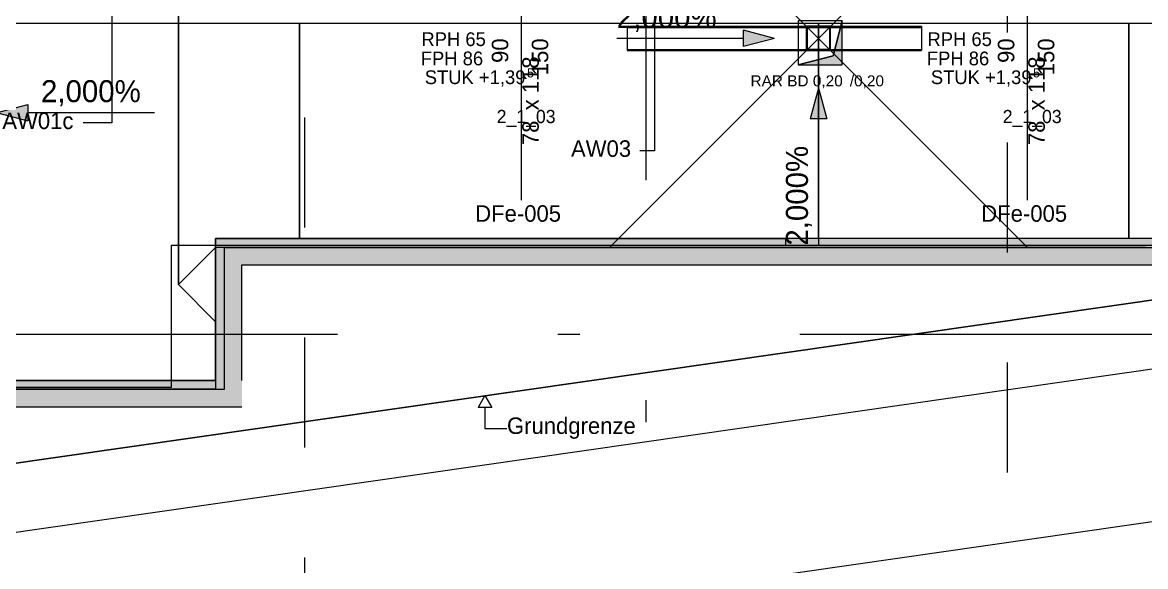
# Model space of a CAD drawing. Header units: metres. Extents: x -4 to 206, y -18 to 45.
# Drawn here: x 36.47 to 41.57, y -14.06 to -11.59 of the extents above; entities that cross this region are included whole.
import ezdxf

# ---------------------------------------------------------------- set-up
doc = ezdxf.new("R2010")
doc.units = ezdxf.units.M
doc.header["$MEASUREMENT"] = 0
for name, pattern in [('Achse', [0.004, 0.002, -0.001, 0, -0.001]), ('Baufluchtlinie', [0.013, 0.008, -0.005]), ('Schnittlinie', [0.006, 0.003, -0.0015, 0, -0.0015]), ('Untersicht', [0.001, 0.0005, -0.0005])]:
    doc.linetypes.add(name, pattern=pattern)
for name, color, linetype in [('2._1.DG PP STG2_5_000 Achsraster', 7, 'Continuous'), ('2._1.DG PP STG2_5_110 Wand Aussen', 7, 'Continuous'), ('2._1.DG PP STG2_5_140 Brüstung', 7, 'Continuous'), ('2._1.DG PP STG2_5_210 Decke', 7, 'Continuous'), ('2._1.DG PP STG2_5_220 Bodenaufbau - Außen_ Gefälle', 7, 'Continuous'), ('2._1.DG PP STG2_5_221 Bodenaufbau - Abdichtung', 7, 'Continuous'), ('2._1.DG PP STG2_5_221 Bodenaufbau - Terrassenbelag', 7, 'Continuous'), ('2._1.DG PP STG2_5_270 Deckendurchbruchsymbol', 7, 'Continuous'), ('2._1.DG PP STG2_5_325 Dachfenster', 7, 'Continuous'), ('2._1.DG PP STG2_5_611 Entwässerung', 7, 'Continuous'), ('2._1.DG PP STG2_5_844 Umriss 2D', 7, 'Continuous'), ('2._1.DG PP STG2_5_851 Marker Schnitt', 7, 'Continuous'), ('2._1.DG PP STG2_5_915 Allgemein Beschriftung.x', 7, 'Continuous'), ('2._1.DG PP STG2_5_950 Polierplan Bemaßung', 7, 'Continuous'), ('2._1.DG PP STG2_5_Neubau_840 Baulinien', 7, 'Continuous'), ('2._1.DG PP STG2_5_Neubau_844 Umriss 2D', 7, 'Continuous')]:
    doc.layers.add(name, color=color, linetype=linetype)
doc.styles.add('ERSTELLTER_STIL_1', font='arial.ttf')
doc.styles.add('ERSTELLTER_STIL_2', font='')
doc.styles.get('ERSTELLTER_STIL_2').set_extended_font_data('Eurostile')
doc.linetypes.add('Grenze Bundesland', pattern='A,0,[2,415_260415_PP_VA_1_5 2 St1.Shx,S=1.5873e-05,R=0,X=0,Y=0],-0.003,0', length=0.003)

msp = doc.modelspace()

# ---------------------------------------------------------------- hatches: boundary and pattern name
at = {"layer": '2._1.DG PP STG2_5_140 Brüstung', "linetype": 'Continuous', "lineweight": 13, "true_color": 0xb85600}
for points in [[(37.345, -12.5687), (37.465, -12.6887), (37.465, -12.5687)], [(37.345, -12.6887), (37.465, -12.6887), (37.345, -12.5687)], [(37.465, -12.6887), (42.5948, -12.6887), (42.5862, -12.5687), (37.465, -12.5687)], [(37.345, -12.6887), (37.345, -13.2137), (37.465, -13.2137), (37.465, -12.6887)], [(37.345, -13.2137), (33.8091, -13.2137), (33.8091, -13.3337), (37.345, -13.3337)], [(37.345, -13.2137), (37.465, -13.3337), (37.465, -13.2137)], [(37.345, -13.3337), (37.465, -13.3337), (37.345, -13.2137)]]:
    msp.add_hatch(color=32, dxfattribs=at).paths.add_polyline_path(points)
at = {"layer": '2._1.DG PP STG2_5_270 Deckendurchbruchsymbol', "linetype": 'Continuous', "lineweight": 0, "true_color": 0x000000}
msp.add_hatch(color=18, dxfattribs=at).paths.add_polyline_path([(39.9925, -11.7787), (40.1925, -11.7787), (40.1925, -11.5787), (40.1521, -11.7383)])
at = {"layer": '2._1.DG PP STG2_5_950 Polierplan Bemaßung', "linetype": 'Continuous', "lineweight": 13, "true_color": 0x6c6cff}
for points in [[(39.885, -11.6587), (39.7451, -11.6212), (39.7451, -11.6962)], [(40.085, -11.8844), (40.0475, -12.0244), (40.1225, -12.0244)], [(36.3518, -11.9962), (36.4918, -12.0337), (36.4918, -11.9587)]]:
    msp.add_hatch(color=171, dxfattribs=at).paths.add_polyline_path(points)

# ---------------------------------------------------------------- linework, layer by layer
at = {"layer": '2._1.DG PP STG2_5_000 Achsraster', "color": 5, "linetype": 'Achse', "lineweight": 0, "ltscale": 1000}
for p, q in [((39.3, 1.9963), (39.3, -16.0037)), ((31.8, -13.0037), (54.3, -13.0037))]:
    msp.add_line(p, q, dxfattribs=at)
at = {"layer": '2._1.DG PP STG2_5_140 Brüstung', "color": 7, "linetype": 'Baufluchtlinie', "lineweight": 13, "ltscale": 1000, "flags": 128}
for points in [[(37.345, -12.5687), (37.345, -13.2137)], [(42.5862, -12.5687), (37.465, -12.5687)], [(37.465, -13.2137), (37.465, -12.6887)], [(37.465, -12.6887), (42.5948, -12.6887)], [(37.345, -13.2137), (33.8091, -13.2137)], [(33.8091, -13.3337), (37.465, -13.3337)]]:
    msp.add_lwpolyline(points, dxfattribs=at)
at = {"layer": '2._1.DG PP STG2_5_210 Decke', "color": 7, "linetype": 'Continuous', "lineweight": 13, "ltscale": 1000, "true_color": 0xf4f4f4, "flags": 128}
msp.add_lwpolyline([(33.7568, -11.4636), (33.759, -13.2537), (37.385, -13.2537), (37.385, -12.6087), (42.5891, -12.6087), (42.885, -12.5662), (42.885, -11.7587), (48.205, -11.7587), (48.205, -11.1337), (51.7609, -11.1337), (51.7654, -10.0637), (45.765, -10.0637), (45.765, -10.9637), (42.915, -10.9637), (42.915, -11.4636)], close=True, dxfattribs=at)
at = {"layer": '2._1.DG PP STG2_5_220 Bodenaufbau - Außen_ Gefälle', "color": 7, "linetype": 'Continuous', "lineweight": 13, "ltscale": 1000, "true_color": 0xf4f4f4, "flags": 128}
for points in [[(33.7568, -11.4637), (33.759, -13.2137), (37.345, -13.2137), (37.345, -12.5687), (39.935, -12.5687), (39.935, -12.5987), (42.3187, -12.5987), (42.875, -12.5188), (42.875, -11.7487), (45.815, -11.7487), (48.195, -11.7487), (48.195, -11.1237), (51.7609, -11.1237), (51.7654, -10.0637), (45.765, -10.0637), (45.765, -10.9637), (42.915, -10.9637), (42.915, -11.4637)], [(33.759, -13.2437), (37.145, -13.2437), (37.145, -12.5987), (39.935, -12.5987), (42.389, -12.5987), (42.875, -12.5289), (42.875, -11.7487), (45.815, -11.7487), (48.195, -11.7487), (48.195, -11.1237), (51.7609, -11.1237), (51.7654, -10.0637), (45.765, -10.0637), (45.765, -10.9637), (42.915, -10.9637), (42.915, -11.4636), (33.7568, -11.4636)]]:
    msp.add_lwpolyline(points, close=True, dxfattribs=at)
at = {"layer": '2._1.DG PP STG2_5_221 Bodenaufbau - Abdichtung', "color": 171, "linetype": 'Schnittlinie', "lineweight": 13, "ltscale": 1000, "true_color": 0x6c6cff, "flags": 128}
for points in [[(37.1761, -12.7776), (37.1761, -11.3837)], [(37.1761, -11.3837), (37.1761, -12.7776)], [(39.81, -11.3837), (40.085, -11.6587)], [(40.085, -11.6587), (40.36, -11.3837)], [(40.36, -11.3837), (40.085, -11.6587)], [(40.085, -11.6587), (39.88, -11.4537)], [(39.135, -12.6087), (40.085, -11.6587)], [(40.085, -11.6587), (39.135, -12.6087)], [(41.035, -12.6087), (40.085, -11.6587)], [(40.085, -11.6587), (41.035, -12.6087)], [(37.345, -12.6087), (37.1761, -12.7776)], [(37.1761, -12.7776), (37.345, -12.6087)], [(39.135, -12.6087), (37.345, -12.6087)], [(37.345, -12.6087), (37.345, -12.9465)], [(37.3452, -12.9467), (37.3452, -12.6085)], [(39.1347, -12.609), (41.0353, -12.609)], [(41.035, -12.6087), (39.135, -12.6087)], [(41.5726, -12.6087), (41.035, -12.6087)], [(37.1761, -12.7776), (37.345, -12.9465)], [(37.345, -12.9465), (37.1761, -12.7776)], [(37.345, -12.9465), (37.345, -13.2537)], [(37.345, -13.2537), (35.8622, -13.2537)]]:
    msp.add_lwpolyline(points, dxfattribs=at)
at = {"layer": '2._1.DG PP STG2_5_221 Bodenaufbau - Terrassenbelag', "color": 7, "linetype": 'Continuous', "lineweight": 18, "ltscale": 1000, "flags": 128}
for points in [[(34.3691, -11.5887), (37.7271, -11.5887)], [(37.7271, -11.5887), (40.085, -11.5887)], [(37.7271, -12.5687), (37.7271, -11.5887)], [(37.7271, -11.5887), (37.7271, -12.5687)], [(40.085, -11.5887), (41.4963, -11.5887)], [(40.085, -12.5687), (40.085, -11.5887)], [(40.085, -11.5887), (40.085, -12.5687)], [(41.4963, -11.5887), (41.4963, -12.5687)], [(41.4963, -12.5687), (41.4963, -11.5887)], [(41.4963, -11.5887), (42.9075, -11.5887)], [(42.845, -12.5315), (42.5862, -12.5687), (41.4963, -12.5687)], [(37.345, -12.5687), (37.345, -13.2137)], [(37.7271, -12.5687), (37.345, -12.5687)], [(37.3452, -13.2137), (37.3452, -12.5687)], [(40.085, -12.5687), (37.7271, -12.5687)], [(41.4963, -12.5687), (40.085, -12.5687)], [(37.345, -13.2137), (34.3691, -13.2137)]]:
    msp.add_lwpolyline(points, dxfattribs=at)
at = {"layer": '2._1.DG PP STG2_5_270 Deckendurchbruchsymbol', "color": 7, "linetype": 'Continuous', "lineweight": 13, "ltscale": 1000, "flags": 128}
for points in [[(40.1521, -11.7383), (40.1925, -11.5787), (39.9925, -11.5787), (39.9925, -11.7787)], [(39.9925, -11.7787), (40.1925, -11.7787), (40.1925, -11.5787), (40.1521, -11.7383)]]:
    msp.add_lwpolyline(points, close=True, dxfattribs=at)
at = {"layer": '2._1.DG PP STG2_5_325 Dachfenster', "color": 7, "linetype": 'Continuous', "lineweight": 13, "ltscale": 1000}
for p, q in [((38.735, -12.394), (38.735, -10.322)), ((41.035, -12.394), (41.035, -10.322)), ((38.735, -11.985), (38.735, -11.2037)), ((41.035, -11.985), (41.035, -11.2037))]:
    msp.add_line(p, q, dxfattribs=at)
at = {"layer": '2._1.DG PP STG2_5_611 Entwässerung', "color": 14, "linetype": 'Achse', "lineweight": 13, "ltscale": 1000, "true_color": 0xa80000}
msp.add_line((39.216, -11.6037), (40.554, -11.6037), dxfattribs=at)
at = {"layer": '2._1.DG PP STG2_5_611 Entwässerung', "color": 171, "linetype": 'Schnittlinie', "lineweight": 13, "ltscale": 1000, "true_color": 0x6c6cff, "flags": 128}
for points in [[(39.216, -11.6037), (40.554, -11.6037)], [(39.216, -11.6037), (39.216, -11.6087)], [(39.216, -11.6087), (39.216, -11.7087)], [(39.216, -11.6087), (40.554, -11.6087)], [(40.554, -11.6037), (40.554, -11.6087)], [(40.554, -11.6087), (40.554, -11.7087)], [(39.216, -11.7087), (39.216, -11.7137)], [(39.216, -11.7087), (40.554, -11.7087)], [(39.216, -11.7137), (40.554, -11.7137)], [(40.554, -11.7087), (40.554, -11.7137)]]:
    msp.add_lwpolyline(points, dxfattribs=at)
at = {"layer": '2._1.DG PP STG2_5_611 Entwässerung', "color": 171, "linetype": 'Continuous', "lineweight": 13, "ltscale": 1000, "true_color": 0x6c6cff, "flags": 128}
for points in [[(40.03, -11.7137), (40.14, -11.7137), (40.14, -11.6037), (40.03, -11.6037)], [(40.035, -11.6087), (40.135, -11.6087), (40.135, -11.7087), (40.035, -11.7087)]]:
    msp.add_lwpolyline(points, close=True, dxfattribs=at)
at = {"layer": '2._1.DG PP STG2_5_851 Marker Schnitt', "color": 7, "linetype": 'Untersicht', "lineweight": 13, "ltscale": 1000}
for p, q in [((37.75, -0.0187), (37.75, -15.6487)), ((40.943, -9.1314), (40.943, -15.6487))]:
    msp.add_line(p, q, dxfattribs=at)
at = {"layer": '2._1.DG PP STG2_5_915 Allgemein Beschriftung.x', "color": 7, "linetype": 'Continuous', "lineweight": 13, "ltscale": 1000}
for p, q in [((36.8736, -11.2939), (36.8736, -12.0432)), ((39.3404, -11.4202), (39.3404, -12.1695)), ((36.8736, -12.0432), (36.7431, -12.0432)), ((39.3404, -12.1695), (39.273, -12.1695))]:
    msp.add_line(p, q, dxfattribs=at)
at = {"layer": '2._1.DG PP STG2_5_950 Polierplan Bemaßung', "color": 171, "linetype": 'Continuous', "lineweight": 13, "ltscale": 1000, "true_color": 0x6c6cff}
for p, q in [((39.7451, -11.6962), (39.7451, -11.6212)), ((39.885, -11.6587), (39.7451, -11.6212)), ((39.685, -11.6587), (39.1687, -11.6587)), ((39.7451, -11.6587), (39.685, -11.6587)), ((39.885, -11.6587), (39.7451, -11.6962)), ((40.085, -11.8844), (40.0475, -12.0244)), ((40.085, -11.8844), (40.1225, -12.0244)), ((36.3518, -11.9962), (36.4918, -11.9587)), ((36.4918, -11.9587), (36.4918, -12.0337)), ((36.3518, -11.9962), (36.4918, -12.0337)), ((36.4918, -11.9962), (36.5518, -11.9962)), ((36.5518, -11.9962), (37.0681, -11.9962)), ((40.1225, -12.0244), (40.0475, -12.0244)), ((40.085, -12.0244), (40.085, -12.0844)), ((40.085, -12.0844), (40.085, -12.6007))]:
    msp.add_line(p, q, dxfattribs=at)
at = {"layer": '2._1.DG PP STG2_5_950 Polierplan Bemaßung', "color": 1, "linetype": 'Continuous', "lineweight": 13, "ltscale": 1000, "true_color": 0xfb0106}
for p, q in [((33.4108, -14.339), (52.1926, -11.6374)), ((52.3087, -12.3184), (33.61, -15.0043))]:
    msp.add_line(p, q, dxfattribs=at)
at = {"layer": '2._1.DG PP STG2_5_Neubau_840 Baulinien', "color": 76, "linetype": 'Grenze Bundesland', "lineweight": 13, "ltscale": 1000, "true_color": 0x3f7f02, "flags": 128}
msp.add_lwpolyline([(52.214, 1.9963), (52.2035, 0.426), (52.1486, -11.3318), (33.3665, -14.0306), (33.3591, 1.9963)], dxfattribs=at)
at = {"layer": '2._1.DG PP STG2_5_Neubau_840 Baulinien', "color": 1, "linetype": 'Continuous', "lineweight": 25, "ltscale": 1000, "true_color": 0xfb0106, "flags": 128}
msp.add_lwpolyline([(29.5275, -17.9951), (33.4189, -17.4224), (33.3665, -14.0306), (52.1486, -11.3318), (57.2775, -10.5132)], dxfattribs=at)
at = {"layer": '2._1.DG PP STG2_5_Neubau_844 Umriss 2D', "color": 76, "linetype": 'Continuous', "lineweight": 13, "ltscale": 1000, "true_color": 0x3f7f02}
for p, q in [((38.5695, -13.2822), (38.5382, -13.3363)), ((38.5695, -13.2822), (38.6007, -13.3363)), ((38.6007, -13.3363), (38.5382, -13.3363)), ((38.5695, -13.3363), (38.5695, -13.4322)), ((38.5695, -13.4322), (38.6695, -13.4322))]:
    msp.add_line(p, q, dxfattribs=at)

# ---------------------------------------------------------------- texts
at = {"layer": '2._1.DG PP STG2_5_110 Wand Aussen', "color": 7, "linetype": 'Continuous', "lineweight": 13, "attachment_point": 9, "style": 'ERSTELLTER_STIL_2'}
for s, insert, char_height in [('\\A1;{\\pqr;\\pt0;\\fEurostile|b0|i0|c0|p0;\\W1.000000;RPH 65}', (38.5733, -11.6945), 0.0625), ('\\A1;{\\pqr;\\pt0;\\fEurostile|b0|i0|c0|p0;\\W1.000000;RPH 65}', (40.8733, -11.6945), 0.0625), ('\\A1;{\\pqr;\\pt0;\\fEurostile|b0|i0|c0|p0;\\W1.000000;FPH 86}', (38.5611, -11.782), 0.0625), ('\\A1;{\\pqr;\\pt0;\\fEurostile|b0|i0|c0|p0;\\W1.000000;FPH 86}', (40.8611, -11.782), 0.0625), ('\\A1;{\\pqr;\\pt0;\\fEurostile|b0|i0|c0|p0;\\W1.000000;STUK +1,39}', (38.7535, -11.8781), 0.0625), ('\\A1;{\\pqr;\\pt0;\\fEurostile|b0|i0|c0|p0;\\W1.000000;5}', (38.7918, -11.8367), 0.041667), ('\\A1;{\\pqr;\\pt0;\\fEurostile|b0|i0|c0|p0;\\W1.000000;STUK +1,39}', (41.0535, -11.8781), 0.0625), ('\\A1;{\\pqr;\\pt0;\\fEurostile|b0|i0|c0|p0;\\W1.000000;5}', (41.0918, -11.8367), 0.041667)]:
    msp.add_mtext(s, dxfattribs=dict(at, insert=insert, char_height=char_height))
at = {"layer": '2._1.DG PP STG2_5_270 Deckendurchbruchsymbol', "color": 1, "linetype": 'Continuous', "lineweight": 0, "insert": (40.0925, -11.8913), "char_height": 0.05, "attachment_point": 8, "style": 'ERSTELLTER_STIL_1'}
msp.add_mtext('\\A1;{\\pqc;\\pt0;\\fArial|b0|i0|c0|p0;\\W1.000000;RAR BD 0,20\\fArial|b0|i0|c0|p0;\\W1.000000;\\A1{\\H.66x;\\S^  ;}\\fArial|b0|i0|c0|p0;\\W1.000000; /0,20\\fArial|b0|i0|c0|p0;\\W1.000000;\\A1{\\H.66x;\\S^  ;}\\fArial|b0|i0|c0|p0;\\W1.000000;\\fArial|b0|i0|c0|p0;\\W1.000000;\\A1{\\H.66x;\\S^  ;}}', dxfattribs=at)
at = {"layer": '2._1.DG PP STG2_5_325 Dachfenster', "color": 7, "linetype": 'Continuous', "lineweight": 13, "char_height": 0.075, "rotation": 90, "style": 'ERSTELLTER_STIL_2'}
for s, insert, attachment_point in [('\\A1;{\\pqr;\\pt0;\\fEurostile|b0|i0|c0|p0;\\W1.000000;90}', (38.6764, -11.6587), 9), ('\\A1;{\\pqr;\\pt0;\\fEurostile|b0|i0|c0|p0;\\W1.000000;150}', (38.858, -11.6587), 9), ('\\A1;{\\pqr;\\pt0;\\fEurostile|b0|i0|c0|p0;\\W1.000000;90}', (40.9764, -11.6587), 9), ('\\A1;{\\pqr;\\pt0;\\fEurostile|b0|i0|c0|p0;\\W1.000000;150}', (41.158, -11.6587), 9), ('\\A1;{\\pql;\\pt0;\\fEurostile|b0|i0|c0|p0;\\W1.000000;78\\fEurostile|b0|i0|c0|p0;\\W1.000000;\\A1{\\H.66x;\\S^  ;}\\fEurostile|b0|i0|c0|p0;\\W1.000000; x 118\\fEurostile|b0|i0|c0|p0;\\W1.000000;\\A1{\\H.66x;\\S^  ;}}', (38.8358, -12.1438), 7), ('\\A1;{\\pql;\\pt0;\\fEurostile|b0|i0|c0|p0;\\W1.000000;78\\fEurostile|b0|i0|c0|p0;\\W1.000000;\\A1{\\H.66x;\\S^  ;}\\fEurostile|b0|i0|c0|p0;\\W1.000000; x 118\\fEurostile|b0|i0|c0|p0;\\W1.000000;\\A1{\\H.66x;\\S^  ;}}', (41.1358, -12.1438), 7)]:
    msp.add_mtext(s, dxfattribs=dict(at, insert=insert, attachment_point=attachment_point))
at = {"layer": '2._1.DG PP STG2_5_325 Dachfenster', "color": 7, "linetype": 'Continuous', "lineweight": 13, "style": 'ERSTELLTER_STIL_2'}
for s, insert, char_height, attachment_point in [('\\A1;{\\pqr;\\pt0;\\fEurostile|b0|i0|c0|p0;\\W1.000000;2_1_03}', (38.8904, -12.0611), 0.06, 9), ('\\A1;{\\pqr;\\pt0;\\fEurostile|b0|i0|c0|p0;\\W1.000000;2_1_03}', (41.1904, -12.0611), 0.06, 9), ('\\A1;{\\pql;\\pt0;\\fEurostile|b0|i0|c0|p0;\\W1.000000;DFe-005\\fEurostile|b0|i0|c0|p0;\\W1.000000;\\fEurostile|b0|i0|c0|p0;\\W1.000000;\\fEurostile|b0|i0|c0|p0;\\W1.000000;}', (38.525, -12.4932), 0.075, 7), ('\\A1;{\\pql;\\pt0;\\fEurostile|b0|i0|c0|p0;\\W1.000000;DFe-005\\fEurostile|b0|i0|c0|p0;\\W1.000000;\\fEurostile|b0|i0|c0|p0;\\W1.000000;\\fEurostile|b0|i0|c0|p0;\\W1.000000;}', (40.825, -12.4932), 0.075, 7)]:
    msp.add_mtext(s, dxfattribs=dict(at, insert=insert, char_height=char_height, attachment_point=attachment_point))
at = {"layer": '2._1.DG PP STG2_5_844 Umriss 2D', "color": 76, "linetype": 'Continuous', "lineweight": 13, "true_color": 0x3f7f02, "insert": (38.6695, -13.4306), "char_height": 0.075, "attachment_point": 4, "style": 'ERSTELLTER_STIL_2'}
msp.add_mtext('\\A1;{\\pql;\\fEurostile|b0|i0|c0|p0;\\W1.000000;Grundgrenze}', dxfattribs=at)
at = {"layer": '2._1.DG PP STG2_5_915 Allgemein Beschriftung.x', "color": 7, "linetype": 'Continuous', "lineweight": 13, "char_height": 0.075, "attachment_point": 4, "style": 'ERSTELLTER_STIL_2'}
for s, insert in [('\\A1;{\\pql;\\fEurostile|b0|i0|c0|p0;\\W1.000000;AW01c}', (36.376, -12.0339)), ('\\A1;{\\pql;\\fEurostile|b0|i0|c0|p0;\\W1.000000;AW03}', (38.9605, -12.1601))]:
    msp.add_mtext(s, dxfattribs=dict(at, insert=insert))
at = {"layer": '2._1.DG PP STG2_5_950 Polierplan Bemaßung', "color": 171, "linetype": 'Continuous', "lineweight": 13, "true_color": 0x6c6cff, "char_height": 0.1, "attachment_point": 7, "style": 'ERSTELLTER_STIL_2'}
for insert in [(39.1687, -11.6297), (36.5518, -11.9672)]:
    msp.add_mtext('\\A1;{\\pql;\\fEurostile|b0|i0|c0|p0;\\W1.000000;2,000\\fEurostile|b0|i0|c0|p0;\\W1.000000;%}', dxfattribs=dict(at, insert=insert))
at = {"layer": '2._1.DG PP STG2_5_950 Polierplan Bemaßung', "color": 171, "linetype": 'Continuous', "lineweight": 13, "true_color": 0x6c6cff, "insert": (40.056, -12.6007), "char_height": 0.1, "attachment_point": 7, "rotation": 90, "style": 'ERSTELLTER_STIL_2'}
msp.add_mtext('\\A1;{\\pql;\\fEurostile|b0|i0|c0|p0;\\W1.000000;2,000\\fEurostile|b0|i0|c0|p0;\\W1.000000;%}', dxfattribs=at)

doc.saveas('drawing.dxf')
